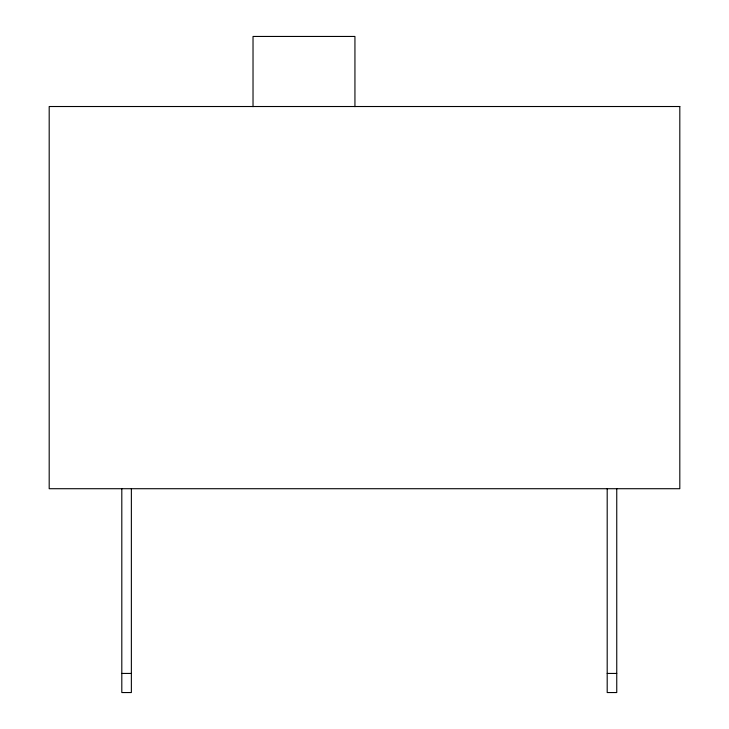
<?xml version="1.0" encoding="UTF-8"?>
<svg xmlns="http://www.w3.org/2000/svg" width="729" height="729" viewBox="0 0 729 729"><rect width="100%" height="100%" fill="white"/><g stroke="black" fill="none" stroke-linecap="round" stroke-linejoin="round"><path stroke-width="1.09" d="M121.807 673.441L131.366 673.441M607.193 673.441L616.752 673.441M616.752 488.712L616.752 692.55L607.193 692.55L607.193 488.712M354.941 106.662L354.941 36.45L253.027 36.45L253.027 106.662M131.366 488.712L131.366 692.55L121.807 692.55L121.807 488.712M679.811 106.516L49.189 106.516L49.189 488.712L679.811 488.712L679.811 106.516"/></g></svg>
